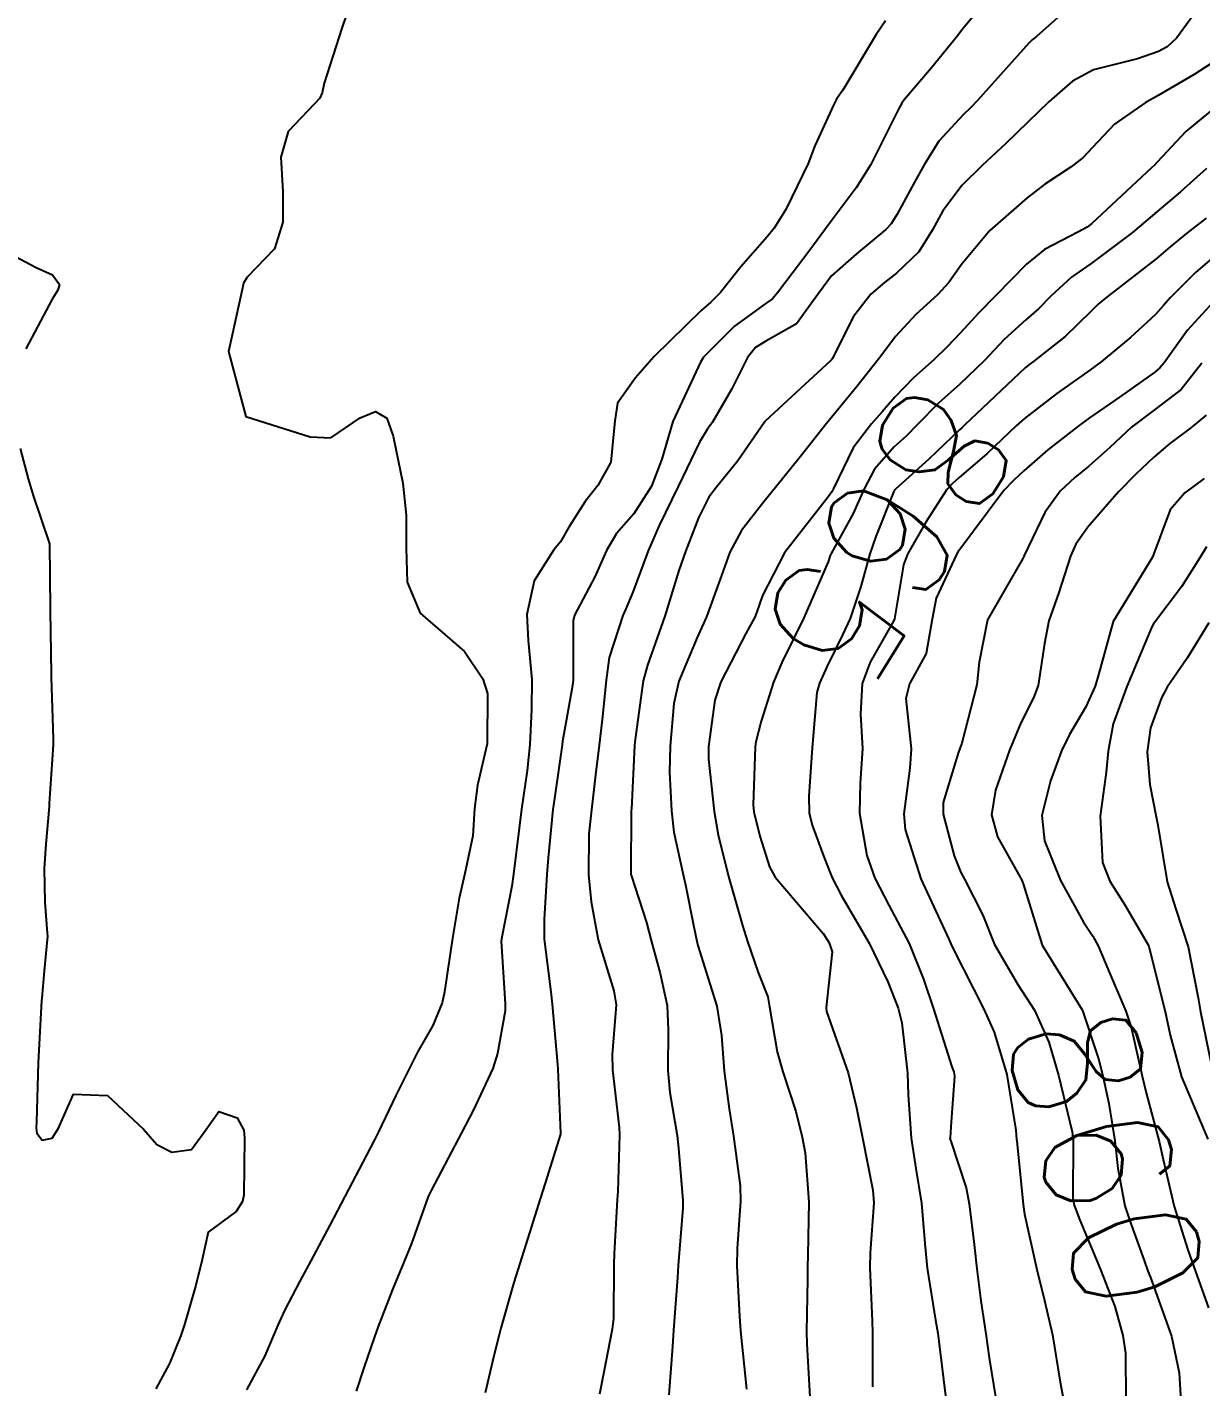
# Model space of a CAD drawing. Header units: metres. Extents: x 307586 to 320046, y 7427249 to 7434250.
# Drawn here: x 319825.81 to 319861.98, y 7429287.97 to 7429329.88 of the extents above; entities that cross this region are included whole.
import ezdxf
from ezdxf.enums import TextEntityAlignment as Align

# ---------------------------------------------------------------- set-up
doc = ezdxf.new("R2010")
doc.units = ezdxf.units.M
doc.header["$MEASUREMENT"] = 0
for name, color, linetype in [('Cotas', 45, 'Continuous'), ('Curvas de Nivel 1m', 11, 'Continuous'), ('Curvas de Nivel 5m', 15, 'Continuous')]:
    doc.layers.add(name, color=color, linetype=linetype)
doc.styles.add('Style-STANDARD', font='STANDARD.shx')

msp = doc.modelspace()

# ---------------------------------------------------------------- linework, layer by layer
at = {"layer": 'Curvas de Nivel 1m', "flags": 128}
for points, elevation in [([(319835.915, 7429331.062), (319835.511, 7429329.848), (319834.966, 7429328.156), (319834.897, 7429327.856), (319834.832, 7429327.686), (319834.658, 7429327.502), (319833.854, 7429326.659), (319833.625, 7429325.87), (319833.683, 7429324.808), (319833.693, 7429323.869), (319833.427, 7429323.045), (319832.587, 7429322.169), (319832.475, 7429321.99), (319832.455, 7429321.881), (319832.112, 7429320.34), (319832.015, 7429319.885), (319832.543, 7429317.88), (319834.534, 7429317.25), (319835.166, 7429317.218), (319836.067, 7429317.837), (319836.545, 7429318.032), (319836.897, 7429317.826), (319837.091, 7429317.268), (319837.389, 7429315.821), (319837.485, 7429314.838), (319837.49, 7429313.82), (319837.521, 7429312.776), (319837.925, 7429311.815), (319838.458, 7429311.355), (319839.288, 7429310.634), (319839.855, 7429309.789), (319839.993, 7429309.341), (319839.987, 7429307.787), (319839.683, 7429306.511), (319839.6, 7429305.792), (319839.547, 7429304.955), (319839.3, 7429303.796), (319839.126, 7429303.034), (319838.913, 7429301.801), (319838.667, 7429300.146), (319838.602, 7429299.806), (319838.316, 7429299.106), (319837.838, 7429298.284), (319837.597, 7429297.817), (319837.166, 7429296.945), (319836.638, 7429295.826), (319836.517, 7429295.581), (319836.266, 7429295.11), (319835.594, 7429293.84), (319835.132, 7429292.954), (319834.555, 7429291.855), (319834.217, 7429291.223), (319833.744, 7429290.328), (319833.539, 7429289.867), (319833.137, 7429288.927), (319832.571, 7429287.876)], 872), ([(319857.848, 7429330.426), (319856.912, 7429329.588), (319856.785, 7429329.486), (319856.681, 7429329.388), (319855.098, 7429327.613), (319854.885, 7429327.391), (319854.656, 7429327.174), (319853.909, 7429326.362), (319853.452, 7429325.632), (319853.158, 7429325.105), (319852.618, 7429324.112), (319852.437, 7429323.819), (319852.277, 7429323.643), (319851.367, 7429322.891), (319850.598, 7429322.212), (319850.195, 7429321.666), (319849.515, 7429320.739), (319848.571, 7429320.196), (319848.254, 7429320.005), (319848.004, 7429319.696), (319847.525, 7429318.729), (319846.928, 7429317.706), (319846.765, 7429317.482), (319846.534, 7429317.089), (319845.872, 7429315.72), (319845.289, 7429314.516), (319844.946, 7429313.733), (319844.474, 7429312.468), (319844.258, 7429311.95), (319844.165, 7429311.743), (319843.743, 7429310.454), (319843.649, 7429309.748), (319843.545, 7429308.636), (319843.437, 7429307.75), (319843.326, 7429306.834), (319843.199, 7429305.752), (319843.123, 7429305.015), (319843.112, 7429303.753), (319843.192, 7429302.92), (319843.407, 7429301.749), (319843.893, 7429300.179), (319843.966, 7429299.744), (319843.842, 7429298.211), (319843.851, 7429297.745), (319844.055, 7429295.963), (319844.066, 7429295.742), (319844.009, 7429293.989), (319843.995, 7429293.743), (319843.901, 7429292.07), (319843.891, 7429291.743), (319843.876, 7429290.073), (319843.841, 7429289.744), (319843.566, 7429288.369), (319843.444, 7429287.747)], 869), ([(319861.842, 7429330.386), (319861.232, 7429329.535), (319860.943, 7429329.275), (319860.679, 7429329.132), (319860.032, 7429328.905), (319858.673, 7429328.562), (319858.029, 7429328.217), (319857.306, 7429327.584), (319856.976, 7429327.269), (319856.654, 7429326.964), (319855.964, 7429326.279), (319855.24, 7429325.611), (319854.627, 7429325.003), (319854.029, 7429324.215), (319853.713, 7429323.629), (319853.289, 7429322.95), (319852.599, 7429322.297), (319852.23, 7429322.01), (319851.812, 7429321.648), (319851.275, 7429320.961), (319850.614, 7429319.659), (319850.595, 7429319.628), (319850.562, 7429319.594), (319849.112, 7429318.245), (319848.543, 7429317.719), (319848.532, 7429317.702), (319847.708, 7429316.516), (319847.05, 7429315.705), (319846.822, 7429315.395), (319846.503, 7429314.753), (319846.095, 7429313.716), (319845.895, 7429313.13), (319845.456, 7429311.725), (319844.924, 7429310.209), (319844.795, 7429309.735), (319844.533, 7429307.847), (319844.524, 7429307.738), (319844.431, 7429305.777), (319844.427, 7429305.739), (319844.417, 7429303.783), (319844.424, 7429303.739), (319844.899, 7429302.28), (319845.043, 7429301.729), (319845.316, 7429300.709), (319845.536, 7429299.722), (319845.568, 7429298.973), (319845.55, 7429297.721), (319845.62, 7429297.047), (319845.839, 7429295.717), (319845.884, 7429295.331), (319846.015, 7429293.714), (319846.016, 7429293.48), (319845.874, 7429291.715), (319845.848, 7429291.344), (319845.733, 7429289.717), (319845.696, 7429289.215), (319845.588, 7429287.719)], 868), ([(319852.263, 7429330.073), (319851.975, 7429329.651), (319850.95, 7429327.941), (319850.748, 7429327.659), (319850.719, 7429327.602), (319850.66, 7429327.474), (319850.086, 7429326.224), (319849.883, 7429325.671), (319849.19, 7429324.253), (319848.829, 7429323.687), (319848.61, 7429323.417), (319847.804, 7429322.495), (319847.18, 7429321.704), (319846.88, 7429321.407), (319846.577, 7429321.147), (319845.137, 7429319.731), (319844.556, 7429319.07), (319844, 7429318.294), (319843.918, 7429317.746), (319843.797, 7429316.474), (319843.395, 7429315.751), (319843.002, 7429315.261), (319842.5, 7429314.465), (319842.242, 7429314.016), (319842.038, 7429313.765), (319841.437, 7429312.812), (319841.204, 7429311.773), (319841.253, 7429310.974), (319841.367, 7429309.771), (319841.356, 7429308.848), (319841.299, 7429307.771), (319841.219, 7429306.964), (319841.048, 7429305.773), (319840.971, 7429305.19), (319840.801, 7429303.776), (319840.747, 7429303.397), (319840.422, 7429301.779), (319840.414, 7429301.708), (319840.544, 7429299.778), (319840.539, 7429299.56), (319840.308, 7429298.246), (319840.165, 7429297.782), (319839.568, 7429296.506), (319839.194, 7429295.796), (319838.255, 7429294.019), (319838.186, 7429293.878), (319838.155, 7429293.811), (319837.655, 7429292.393), (319837.413, 7429291.818), (319837.064, 7429290.972), (319836.626, 7429289.826), (319836.512, 7429289.515), (319836.19, 7429288.583), (319835.95, 7429287.833)], 871), ([(319862.678, 7429329.002), (319861.776, 7429328.424), (319860.665, 7429327.771), (319860.26, 7429327.546), (319859.322, 7429326.891), (319858.642, 7429326.169), (319858.353, 7429325.857), (319857.985, 7429325.576), (319857.177, 7429325.035), (319856.623, 7429324.621), (319855.48, 7429323.607), (319854.602, 7429322.559), (319854.215, 7429322.005), (319853.861, 7429321.627), (319853.192, 7429321.026), (319852.574, 7429320.347), (319852.267, 7429319.944), (319852.05, 7429319.645), (319851.39, 7429318.816), (319850.544, 7429317.784), (319850.442, 7429317.662), (319849.604, 7429316.597), (319848.876, 7429315.685), (319848.508, 7429315.248), (319847.827, 7429314.369), (319847.468, 7429313.7), (319847.208, 7429312.976), (319846.749, 7429311.707), (319846.456, 7429311.062), (319845.894, 7429309.718), (319845.743, 7429309.027), (319845.627, 7429307.722), (319845.609, 7429306.92), (319845.665, 7429305.721), (319845.736, 7429305.07), (319846.032, 7429303.715), (319846.098, 7429303.443), (319846.35, 7429302.152), (319846.444, 7429301.709), (319846.48, 7429301.57), (319847.059, 7429299.703), (319847.211, 7429298.804), (319847.286, 7429297.7), (319847.443, 7429296.541), (319847.582, 7429295.697), (319847.782, 7429294.17), (319847.794, 7429293.695), (319847.692, 7429292.234), (319847.681, 7429291.695), (319847.765, 7429290.137), (319847.796, 7429289.694), (319847.974, 7429287.903)], 867), ([(319862.561, 7429327.521), (319861.521, 7429326.66), (319860.636, 7429325.715), (319860.55, 7429325.626), (319860.462, 7429325.543), (319858.616, 7429323.83), (319858.473, 7429323.713), (319858.211, 7429323.574), (319857.162, 7429323.029), (319856.603, 7429322.573), (319855.663, 7429321.604), (319855.132, 7429321.064), (319854.575, 7429320.459), (319854.165, 7429320.028), (319853.748, 7429319.628), (319853.125, 7429319.067), (319852.551, 7429318.474), (319852.164, 7429318.026), (319851.826, 7429317.647), (319851.268, 7429316.917), (319850.655, 7429315.659), (319850.611, 7429315.56), (319850.51, 7429315.409), (319849.153, 7429313.68), (319848.473, 7429312.361), (319848.299, 7429311.859), (319848.23, 7429311.692), (319847.954, 7429311.192), (319847.188, 7429309.703), (319847.006, 7429309.136), (319846.81, 7429307.706), (319846.804, 7429307.32), (319846.977, 7429305.704), (319847.106, 7429304.982), (319847.423, 7429303.7), (319847.859, 7429302.186), (319848.004, 7429301.693), (319848.333, 7429300.736), (319848.632, 7429299.991), (319848.691, 7429299.684), (319848.923, 7429298.294), (319849.1, 7429297.678), (319849.495, 7429296.461), (319849.698, 7429295.669), (319849.781, 7429295.181), (319849.898, 7429293.665), (319849.869, 7429292.025), (319849.86, 7429291.665), (319849.855, 7429291.301), (319849.824, 7429289.666), (319849.834, 7429289.3), (319849.934, 7429287.664)], 866), ([(319862.146, 7429323.996), (319861.548, 7429323.531), (319861.036, 7429323.109), (319860.605, 7429322.74), (319859.097, 7429321.562), (319858.814, 7429321.343), (319858.586, 7429321.118), (319857.804, 7429320.348), (319856.834, 7429319.587), (319856.675, 7429319.475), (319856.561, 7429319.381), (319854.703, 7429317.618), (319854.621, 7429317.54), (319854.541, 7429317.466), (319853.598, 7429316.559), (319852.568, 7429315.639), (319852.543, 7429315.61), (319852.512, 7429315.542), (319851.967, 7429314.176), (319851.776, 7429313.647), (319851.498, 7429312.634), (319851.171, 7429311.653), (319850.947, 7429311.173), (319850.45, 7429310.163), (319850.224, 7429309.663), (319850.141, 7429309.366), (319850.005, 7429307.666), (319849.895, 7429306.173), (319849.906, 7429305.667), (319850.004, 7429305.281), (319850.379, 7429304.254), (319850.618, 7429303.658), (319850.897, 7429303.125), (319851.76, 7429301.646), (319852.335, 7429300.457), (319852.65, 7429299.637), (319852.768, 7429299.186), (319852.936, 7429297.634), (319852.958, 7429296.968), (319853.054, 7429295.632), (319853.199, 7429294.695), (319853.37, 7429293.629), (319853.479, 7429292.389), (319853.542, 7429291.627), (319853.805, 7429290.028), (319853.871, 7429289.623), (319854.108, 7429287.696)], 864), ([(319824.602, 7429323.253), (319826.081, 7429322.467), (319826.587, 7429322.246), (319826.808, 7429321.948), (319826.758, 7429321.771), (319826.578, 7429321.496), (319825.771, 7429319.962)], 873), ([(319862.608, 7429322.995), (319861.812, 7429322.316), (319861.035, 7429321.536), (319860.832, 7429321.295), (319860.585, 7429321.018), (319859.814, 7429320.312), (319858.911, 7429319.565), (319858.56, 7429319.302), (319857.544, 7429318.589), (319856.545, 7429317.817), (319856.292, 7429317.594), (319855.395, 7429316.742), (319854.518, 7429315.984), (319854.326, 7429315.812), (319854.156, 7429315.624), (319853.509, 7429314.624), (319852.938, 7429313.636), (319852.818, 7429313.308), (319852.535, 7429311.639), (319852.522, 7429311.59), (319852.471, 7429311.5), (319851.791, 7429310.309), (319851.547, 7429309.649), (319851.49, 7429308.706), (319851.557, 7429307.649), (319851.482, 7429306.574), (319851.458, 7429305.649), (319851.683, 7429304.344), (319851.93, 7429303.644), (319852.365, 7429302.821), (319852.99, 7429301.634), (319853.428, 7429300.538), (319853.736, 7429299.626), (319854.305, 7429297.833), (319854.363, 7429297.678), (319854.383, 7429297.619), (319854.388, 7429297.532), (319854.281, 7429296.136), (319854.25, 7429295.643), (319854.249, 7429295.62), (319854.272, 7429295.541), (319854.748, 7429294.103), (319854.845, 7429293.611), (319854.992, 7429292.361), (319855.077, 7429291.607), (319855.199, 7429290.624), (319855.351, 7429289.603), (319855.461, 7429288.867), (319855.66, 7429287.598)], 863), ([(319862.476, 7429321.521), (319861.571, 7429320.537), (319860.848, 7429319.537), (319860.72, 7429319.38), (319860.56, 7429319.248), (319859.471, 7429318.475), (319858.546, 7429317.833), (319858.392, 7429317.724), (319858.187, 7429317.574), (319857.266, 7429316.849), (319856.522, 7429316.202), (319856.202, 7429315.91), (319855.906, 7429315.599), (319854.494, 7429313.696), (319854.463, 7429313.65), (319854.447, 7429313.62), (319853.828, 7429312.278), (319853.698, 7429311.628), (319853.512, 7429310.575), (319852.997, 7429309.634), (319852.889, 7429309.185), (319853.048, 7429307.634), (319853.008, 7429307.04), (319852.826, 7429305.636), (319852.871, 7429305.152), (319853.352, 7429303.63), (319854.212, 7429301.764), (319854.28, 7429301.621), (319854.351, 7429301.468), (319855.289, 7429299.606), (319855.612, 7429298.897), (319856, 7429297.595), (319856.277, 7429295.877), (319856.304, 7429295.59), (319856.312, 7429295.551), (319856.501, 7429293.588), (319856.548, 7429293.289), (319856.928, 7429291.583), (319857.165, 7429290.634), (319857.404, 7429289.578), (319857.648, 7429288.116), (319857.752, 7429287.574)], 862), ([(319862.008, 7429319.526), (319861.372, 7429318.714), (319860.548, 7429318.082), (319859.839, 7429317.551), (319859.172, 7429316.922), (319858.525, 7429316.351), (319858.094, 7429315.999), (319857.647, 7429315.579), (319857.173, 7429314.917), (319856.537, 7429313.59), (319856.524, 7429313.558), (319856.492, 7429313.502), (319855.404, 7429311.606), (319855.15, 7429310.306), (319855.073, 7429309.611), (319854.613, 7429307.805), (319854.546, 7429307.618), (319854.513, 7429307.528), (319854.417, 7429307.235), (319854.043, 7429305.979), (319854.036, 7429305.624), (319854.38, 7429304.34), (319854.583, 7429303.825), (319854.701, 7429303.615), (319855.258, 7429302.503), (319855.616, 7429301.601), (319856.335, 7429300.367), (319856.858, 7429299.585), (319857.3, 7429298.594), (319857.595, 7429297.577), (319858.017, 7429295.832), (319858.048, 7429295.572), (319858.037, 7429293.79), (319858.075, 7429293.572), (319858.248, 7429293.108), (319858.703, 7429292.029), (319858.895, 7429291.56), (319859.327, 7429290.442), (319859.581, 7429289.549), (319859.654, 7429289.004), (319859.667, 7429287.548)], 861), ([(319825.595, 7429316.896), (319825.835, 7429315.96), (319825.996, 7429315.445), (319826.493, 7429313.95), (319826.522, 7429311.949), (319826.521, 7429311.891), (319826.546, 7429309.949), (319826.551, 7429309.84), (319826.608, 7429307.948), (319826.608, 7429307.76), (319826.49, 7429305.949), (319826.486, 7429305.855), (319826.38, 7429304.696), (319826.336, 7429303.951), (319826.357, 7429302.912), (319826.427, 7429301.949), (319826.433, 7429301.858), (319826.331, 7429300.792), (319826.257, 7429299.951), (319826.253, 7429299.882), (319826.146, 7429297.952), (319826.095, 7429296.134), (319826.09, 7429295.953), (319826.105, 7429295.787), (319826.269, 7429295.571), (319826.584, 7429295.633), (319826.775, 7429295.945), (319827.239, 7429296.99), (319828.288, 7429296.945), (319829.393, 7429295.913), (319829.805, 7429295.443), (319830.266, 7429295.203), (319830.878, 7429295.282), (319831.319, 7429295.89), (319831.715, 7429296.452), (319832.279, 7429296.26), (319832.49, 7429295.878), (319832.505, 7429295.643), (319832.486, 7429293.878), (319832.442, 7429293.686), (319832.245, 7429293.379), (319831.389, 7429292.735), (319831.206, 7429291.89), (319831.003, 7429291.104), (319830.657, 7429289.895), (319830.547, 7429289.549), (319830.191, 7429288.685), (319829.773, 7429287.906)], 873), ([(319862.081, 7429315.963), (319861.486, 7429315.53), (319861.038, 7429315.004), (319860.493, 7429313.54), (319859.276, 7429311.558), (319858.838, 7429309.953), (319858.726, 7429309.566), (319858.437, 7429308.933), (319857.929, 7429308.074), (319857.681, 7429307.577), (319857.344, 7429306.645), (319857.079, 7429305.583), (319857.164, 7429304.803), (319857.66, 7429303.577), (319858.36, 7429302.295), (319858.65, 7429301.86), (319858.818, 7429301.563), (319859.166, 7429300.732), (319859.67, 7429299.55), (319859.829, 7429299.059), (319860.173, 7429297.542), (319860.295, 7429297.037), (319860.692, 7429295.536), (319860.82, 7429294.982), (319861.161, 7429293.531), (319861.577, 7429292.189), (319861.814, 7429291.524), (319862.216, 7429290.408)], 859), ([(319862.155, 7429313.865), (319861.947, 7429313.525), (319861.386, 7429312.629), (319860.563, 7429311.539), (319860.524, 7429311.488), (319860.471, 7429311.39), (319859.699, 7429309.551), (319859.282, 7429308.408), (319859.127, 7429307.559), (319859.062, 7429306.911), (319858.876, 7429305.563), (319858.948, 7429304.131), (319859.173, 7429303.558), (319859.638, 7429302.823), (319860.353, 7429301.598), (319860.376, 7429301.54), (319860.388, 7429301.504), (319860.879, 7429299.534), (319861.036, 7429298.812), (319861.389, 7429297.529), (319862.192, 7429295.603)], 858), ([(319862.224, 7429311.522), (319861.554, 7429310.431), (319860.947, 7429309.535), (319860.767, 7429309.21), (319860.43, 7429308.285), (319860.321, 7429307.542), (319860.408, 7429306.533), (319860.603, 7429305.538), (319860.651, 7429305.277), (319860.946, 7429303.534), (319861.205, 7429302.691), (319861.585, 7429301.528), (319861.894, 7429299.96), (319861.972, 7429299.524), (319862.306, 7429297.873)], 857)]:
    msp.add_lwpolyline(points, dxfattribs=dict(at, elevation=elevation))
at = {"layer": 'Curvas de Nivel 5m', "flags": 128}
for points, elevation in [([(319855.478, 7429330.831), (319854.687, 7429329.873), (319854.575, 7429329.731), (319854.491, 7429329.622), (319853.679, 7429328.624), (319852.838, 7429327.638), (319852.763, 7429327.538), (319852.659, 7429327.35), (319852.084, 7429326.202), (319851.809, 7429325.648), (319851.355, 7429324.924), (319850.616, 7429323.935), (319850.413, 7429323.663), (319849.894, 7429322.959), (319848.936, 7429321.685), (319848.777, 7429321.5), (319848.588, 7429321.366), (319847.608, 7429320.664), (319846.657, 7429319.709), (319846.618, 7429319.654), (319846.561, 7429319.551), (319845.709, 7429317.723), (319845.364, 7429316.565), (319845.048, 7429315.732), (319844.504, 7429314.881), (319843.968, 7429314.275), (319843.659, 7429313.748), (319843.299, 7429312.934), (319842.682, 7429311.758), (319842.64, 7429311.579), (319842.631, 7429309.758), (319842.618, 7429309.582), (319842.431, 7429308.547), (319842.312, 7429307.873), (319842.297, 7429307.761), (319842.056, 7429306.105), (319842.012, 7429305.764), (319841.864, 7429304.279), (319841.825, 7429303.765), (319841.744, 7429302.374), (319841.742, 7429301.766), (319841.946, 7429300.145), (319841.993, 7429299.763), (319842.157, 7429297.909), (319842.163, 7429297.761), (319842.247, 7429295.787), (319842.243, 7429295.76), (319841.776, 7429294.247), (319841.623, 7429293.766), (319841.293, 7429292.714), (319840.988, 7429291.772), (319840.808, 7429291.183), (319840.411, 7429289.778), (319840.368, 7429289.612), (319840.194, 7429288.931), (319839.926, 7429287.784)], 870), ([(319862.152, 7429325.525), (319861.354, 7429324.805), (319860.619, 7429324.187), (319859.875, 7429323.551), (319858.603, 7429322.597), (319857.999, 7429322.176), (319857.356, 7429321.582), (319856.98, 7429321.193), (319856.582, 7429320.859), (319855.917, 7429320.256), (319855.311, 7429319.609), (319854.556, 7429318.878), (319853.89, 7429318.286), (319853.249, 7429317.633), (319852.898, 7429317.276), (319852.532, 7429316.941), (319851.918, 7429316.25), (319851.603, 7429315.649), (319851.267, 7429314.89), (319850.588, 7429313.659), (319850.558, 7429313.594), (319850.49, 7429313.402), (319849.743, 7429311.671), (319849.069, 7429310.297), (319848.808, 7429309.685), (319848.431, 7429308.49), (319848.265, 7429307.851), (319848.241, 7429307.692), (319848.184, 7429305.904), (319848.206, 7429305.692), (319848.385, 7429304.938), (319848.683, 7429303.993), (319848.864, 7429303.683), (319850.347, 7429301.933), (319850.53, 7429301.658), (319850.623, 7429301.375), (319850.428, 7429299.659), (319850.445, 7429299.536), (319851.106, 7429297.652), (319851.364, 7429296.572), (319851.551, 7429295.647), (319851.871, 7429294.029), (319851.898, 7429293.644), (319851.784, 7429292.098), (319851.776, 7429291.645), (319851.852, 7429289.998), (319851.861, 7429289.643), (319851.861, 7429287.968)], 865), ([(319862.147, 7429317.924), (319861.675, 7429317.529), (319861.026, 7429317.044), (319860.529, 7429316.62), (319859.972, 7429316.098), (319859.443, 7429315.556), (319858.502, 7429314.469), (319858.126, 7429313.945), (319857.964, 7429313.575), (319857.606, 7429312.454), (319857.298, 7429311.582), (319857.16, 7429310.886), (319856.97, 7429309.585), (319856.819, 7429309.206), (319856.431, 7429308.435), (319856.087, 7429307.595), (319855.649, 7429306.356), (319855.528, 7429305.603), (319855.709, 7429304.923), (319856.375, 7429303.753), (319856.459, 7429303.589), (319856.512, 7429303.448), (319857.093, 7429301.583), (319858.323, 7429299.591), (319858.335, 7429299.57), (319858.823, 7429298.077), (319858.96, 7429297.56), (319859.144, 7429296.703), (319859.325, 7429295.554), (319859.418, 7429294.706), (319859.635, 7429293.549), (319859.788, 7429293.086), (319860.236, 7429291.863), (319860.351, 7429291.539), (319860.43, 7429291.338), (319861.074, 7429289.531), (319861.315, 7429288.405), (319861.365, 7429287.528)], 860)]:
    msp.add_lwpolyline(points, dxfattribs=dict(at, elevation=elevation))

# ---------------------------------------------------------------- texts
at = {"layer": 'Cotas', "style": 'Style-STANDARD'}
for s, rotation, p in [('865', 238.042, (319852.38, 7429314.163, 865)), ('860', 286.808, (319859.069, 7429295.01, 860))]:
    msp.add_text(s, height=4, rotation=rotation, dxfattribs=at).set_placement(p, align=Align.MIDDLE_CENTER)

doc.saveas('drawing.dxf')
